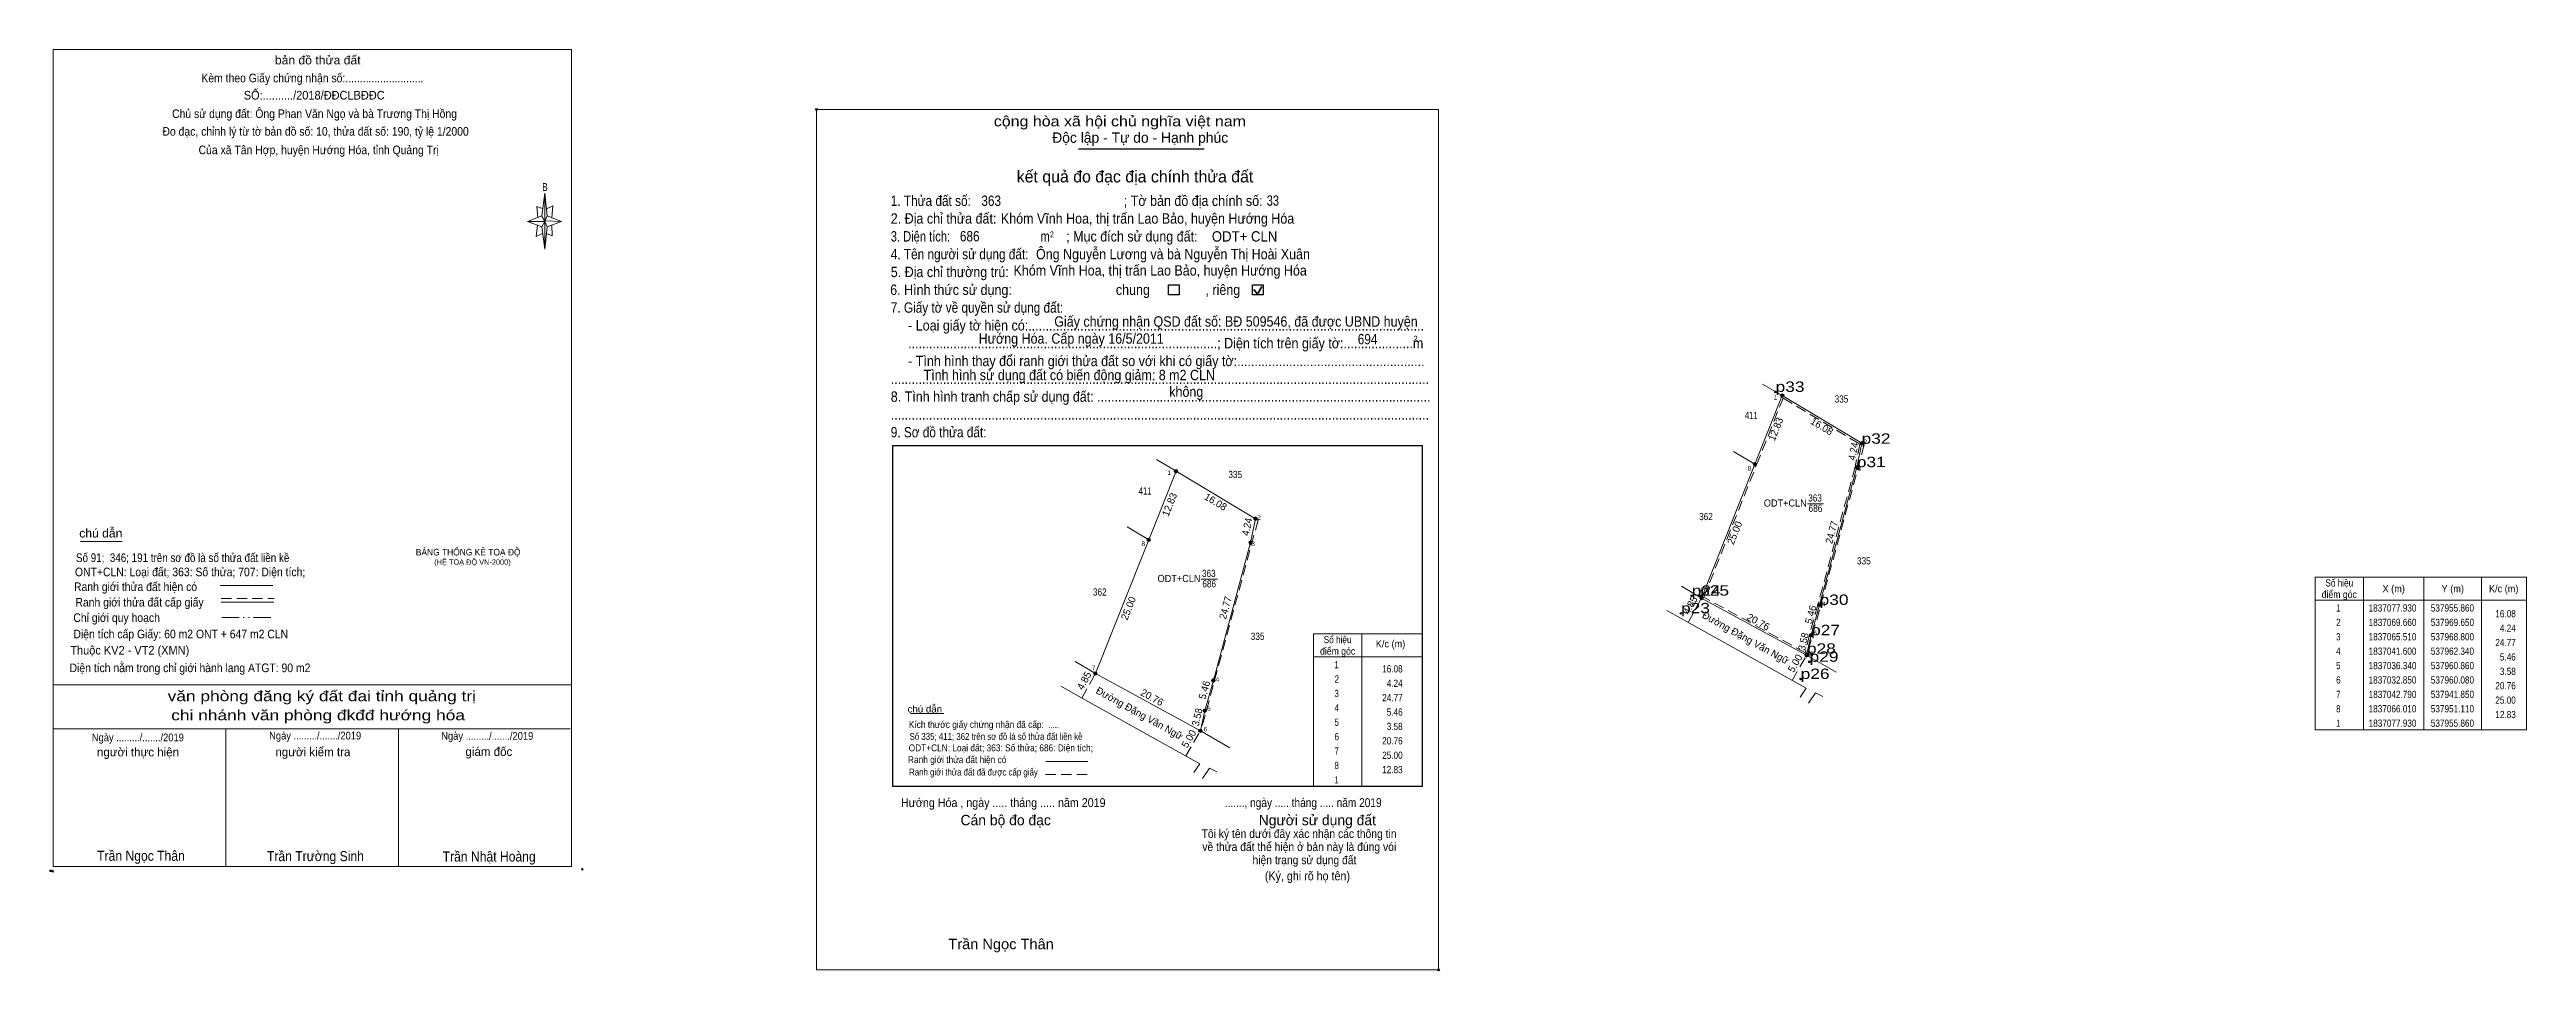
# Model space of a CAD drawing. Header units: metres. Extents: x 536124 to 552141, y 1836603 to 1839668.
# Drawn here: x 537655 to 538085.1, y 1836978 to 1837138 of the extents above; entities outside this region: 2.
import ezdxf
from ezdxf.enums import TextEntityAlignment as Align

# ---------------------------------------------------------------- set-up
doc = ezdxf.new("R2010")
doc.units = ezdxf.units.M
doc.header["$LTSCALE"] = 0.6
doc.header["$PDMODE"] = 32
doc.header["$PDSIZE"] = 0.3
doc.linetypes.add('DASH_DOUBLE_DOT', pattern=[9.2, 5, -1.2, 0.3, -1.2, 0.3, -1.2])
doc.linetypes.add('MEDIUM_DASHED', pattern=[4.5, 3, -1.5])
for name, color, linetype, lineweight in [('1', 7, 'Continuous', 13), ('10', 7, 'Continuous', 13), ('17', 7, 'Continuous', 13), ('2', 7, 'Continuous', 25), ('5', 7, 'Continuous', 13), ('6', 7, 'Continuous', 13), ('63', 7, 'Continuous', 13)]:
    doc.layers.add(name, color=color, linetype=linetype, lineweight=lineweight)
doc.layers.add('12', color=7, linetype='Continuous')
doc.layers.add('7', color=7, linetype='Continuous')

msp = doc.modelspace()

# ---------------------------------------------------------------- hatches: boundary and pattern name
at = {"layer": '10'}
for points in [[(537850.91, 1837064.83, 1), (537850.31, 1837064.83, 1)], [(537864.7, 1837056.56, 1), (537864.1, 1837056.56, 1)], [(537846.16, 1837052.91, 1), (537845.56, 1837052.91, 1)], [(537863.85, 1837052.41, 1), (537863.25, 1837052.41, 1)], [(537836.9, 1837029.69, 1), (537836.3, 1837029.69, 1)], [(537857.39, 1837028.5, 1), (537856.79, 1837028.5, 1)], [(537855.13, 1837019.75, 1), (537854.53, 1837019.75, 1)], [(537855.91, 1837023.24, 1), (537855.31, 1837023.24, 1)]]:
    msp.add_hatch(color=256, dxfattribs=at).paths.add_polyline_path(points)
at = {"layer": '63'}
for points in [[(537956.16, 1837077.93, 1), (537955.56, 1837077.93, 1)], [(537969.95, 1837069.66, 1), (537969.35, 1837069.66, 1)], [(537951.41, 1837066.01, 1), (537950.81, 1837066.01, 1)], [(537969.1, 1837065.51, 1), (537968.5, 1837065.51, 1)], [(537942.15, 1837042.79, 1), (537941.55, 1837042.79, 1)], [(537962.64, 1837041.6, 1), (537962.04, 1837041.6, 1)], [(537961.16, 1837036.34, 1), (537960.56, 1837036.34, 1)], [(537960.38, 1837032.85, 1), (537959.78, 1837032.85, 1)]]:
    msp.add_hatch(color=256, dxfattribs=at).paths.add_polyline_path(points)

# ---------------------------------------------------------------- linework, layer by layer
at = {"layer": '1'}
msp.add_line((537947.37, 1837068.24), (537951.11, 1837066.01), dxfattribs=at)
msp.add_lwpolyline([(537955.86, 1837077.93), (537969.65, 1837069.66), (537968.8, 1837065.51), (537962.34, 1837041.6), (537960.86, 1837036.34), (537960.08, 1837032.85), (537941.85, 1837042.79), (537951.11, 1837066.01)], close=True, dxfattribs=at)
at = {"layer": '10'}
for p, q in [((537952.44, 1837079.93), (537955.86, 1837077.93)), ((537847.19, 1837066.83), (537850.61, 1837064.83)), ((537960.22, 1837059.15), (537963.04, 1837059.15)), ((537842.12, 1837055.14), (537845.86, 1837052.91)), ((537854.97, 1837046.05), (537857.79, 1837046.05)), ((537938.35, 1837044.87), (537941.85, 1837042.79)), ((537941.85, 1837042.79), (537960.08, 1837032.85)), ((537935.83, 1837040.6), (537940.78, 1837037.83)), ((537940.78, 1837037.83), (537960.01, 1837027.13)), ((537960.08, 1837032.85), (537960.86, 1837036.34)), ((537960.08, 1837032.85), (537965.19, 1837029.89)), ((537833.1, 1837031.77), (537836.6, 1837029.69)), ((537836.6, 1837029.69), (537854.83, 1837019.75)), ((537830.58, 1837027.5), (537835.53, 1837024.73)), ((537835.53, 1837024.73), (537854.76, 1837014.03)), ((537958.96, 1837025.58), (537960.01, 1837027.13)), ((537960.44, 1837024.56), (537961.65, 1837026.33)), ((537961.65, 1837026.33), (537962.92, 1837025.72)), ((537854.83, 1837019.75), (537855.61, 1837023.24)), ((537854.83, 1837019.75), (537859.94, 1837016.79)), ((537853.71, 1837012.48), (537854.76, 1837014.03)), ((537855.19, 1837011.46), (537856.4, 1837013.23)), ((537856.4, 1837013.23), (537857.67, 1837012.62))]:
    msp.add_line(p, q, dxfattribs=at)
at = {"layer": '10', "linetype": 'MEDIUM_DASHED'}
for p, q in [((537939.53, 1837038.53), (537941.85, 1837042.79)), ((537957.56, 1837028.49), (537960.08, 1837032.85)), ((537834.28, 1837025.43), (537836.6, 1837029.69)), ((537852.31, 1837015.39), (537854.83, 1837019.75))]:
    msp.add_line(p, q, dxfattribs=at)
at = {"layer": '10'}
for points in [[(537941.85, 1837042.79), (537951.11, 1837066.01), (537955.86, 1837077.93), (537969.65, 1837069.66), (537968.8, 1837065.51), (537962.34, 1837041.6), (537960.86, 1837036.34)], [(537836.6, 1837029.69), (537845.86, 1837052.91), (537850.61, 1837064.83), (537864.4, 1837056.56), (537863.55, 1837052.41), (537857.09, 1837028.5), (537855.61, 1837023.24)]]:
    msp.add_lwpolyline(points, dxfattribs=at)
at = {"layer": '10', "linetype": 'MEDIUM_DASHED'}
for points in [[(537969.65, 1837069.66), (537970.1, 1837069.39), (537960.15, 1837032.81)], [(537864.4, 1837056.56), (537864.85, 1837056.29), (537854.9, 1837019.71)]]:
    msp.add_lwpolyline(points, dxfattribs=at)
at = {"layer": '10'}
msp.add_lwpolyline([(537850.61, 1837064.83), (537864.4, 1837056.56), (537863.55, 1837052.41), (537857.09, 1837028.5), (537855.61, 1837023.24), (537854.83, 1837019.75), (537836.6, 1837029.69), (537845.86, 1837052.91)], close=True, dxfattribs=at)
for centre in [(537850.61, 1837064.83), (537864.4, 1837056.56), (537845.86, 1837052.91), (537863.55, 1837052.41), (537836.6, 1837029.69), (537857.09, 1837028.5), (537854.83, 1837019.75), (537855.61, 1837023.24)]:
    msp.add_circle(centre, 0.3, dxfattribs=at)
at = {"layer": '17'}
for p, q in [((537660.38, 1837052.62), (537667.62, 1837052.62)), ((537804.53, 1837022.74), (537810.32, 1837022.74))]:
    msp.add_line(p, q, dxfattribs=at)
at = {"layer": '2'}
for p, q in [((537833.66, 1837120.77), (537855.5, 1837120.77)), ((537801.42, 1837069.26), (537893.36, 1837069.26)), ((537893.36, 1837069.26), (537893.36, 1837010.07))]:
    msp.add_line(p, q, dxfattribs=at)
at = {"layer": '2', "lineweight": 35}
for p, q in [((537864.74, 1837095.56), (537865.49, 1837096.9)), ((537864.13, 1837096.36), (537864.74, 1837095.56))]:
    msp.add_line(p, q, dxfattribs=at)
at = {"layer": '2', "lineweight": 13}
msp.add_lwpolyline([(537788.17, 1837127.62), (537896.18, 1837127.62), (537896.18, 1836978.24), (537788.17, 1836978.24)], close=True, dxfattribs=at)
at = {"layer": '2'}
for points in [[(537849.29, 1837097.15), (537851.15, 1837097.15), (537851.15, 1837095.42), (537849.29, 1837095.42)], [(537863.88, 1837097.15), (537865.74, 1837097.15), (537865.74, 1837095.42), (537863.88, 1837095.42)]]:
    msp.add_lwpolyline(points, close=True, dxfattribs=at)
msp.add_lwpolyline([(537893.36, 1837010.07), (537801.42, 1837010.07), (537801.42, 1837069.26)], dxfattribs=at)
for p in [(537788.17, 1837127.62), (537896.18, 1836978.24)]:
    msp.add_point(p, dxfattribs=at)
at = {"layer": '5'}
for p, q in [((537740.52, 1837109.15), (537741.02, 1837113.05)), ((537740.52, 1837107.25), (537738.02, 1837108.15)), ((537741.42, 1837107.25), (537741.02, 1837103.35)), ((537742.32, 1837105.65), (537741.32, 1837106.05)), ((537741.42, 1837109.15), (537743.92, 1837108.15)), ((537742.22, 1837107.55), (537742.32, 1837105.65)), ((537655.64, 1837027.71), (537745.64, 1837027.71)), ((537655.64, 1837020.11), (537745.44, 1837020.11)), ((537655.64, 1837020.11), (537745.44, 1837020.11)), ((537655.64, 1837020.11), (537745.44, 1837020.11)), ((537685.64, 1836996.21), (537685.64, 1837020.11)), ((537715.64, 1836996.21), (537715.64, 1837020.11))]:
    msp.add_line(p, q, dxfattribs=at)
for points in [[(537655.64, 1837138.01), (537745.64, 1837138.01), (537745.64, 1836996.21), (537655.64, 1836996.21)], [(537741.02, 1837113.05), (537741.42, 1837109.15), (537741.02, 1837108.15)], [(537741.02, 1837108.15), (537738.02, 1837108.15), (537740.52, 1837109.15), (537741.42, 1837107.25), (537743.92, 1837108.15), (537741.02, 1837108.25)], [(537741.02, 1837108.15), (537741.02, 1837103.35), (537740.52, 1837107.25)]]:
    msp.add_lwpolyline(points, close=True, dxfattribs=at)
for points in [[(537740.72, 1837110.35), (537739.62, 1837110.75), (537739.82, 1837108.85)], [(537741.32, 1837110.35), (537742.42, 1837110.85), (537742.22, 1837108.85)], [(537741.02, 1837108.15), (537740.52, 1837109.15), (537738.02, 1837108.15)], [(537739.72, 1837107.55), (537739.52, 1837105.55), (537740.62, 1837106.05)], [(537741.02, 1837108.15), (537741.42, 1837107.25), (537743.92, 1837108.15)], [(537745.64, 1836996.21), (537655.64, 1836996.21), (537655.64, 1837020.11)]]:
    msp.add_lwpolyline(points, dxfattribs=at)
for p in [(537655.18, 1836995.44), (537655.58, 1836995.37)]:
    msp.add_point(p, dxfattribs=at)
at = {"layer": '6'}
for p, q in [((537684.68, 1837044.99), (537693.82, 1837044.99)), ((537684.82, 1837042.06), (537693.96, 1837042.06)), ((537827.98, 1837014.42), (537835.28, 1837014.42))]:
    msp.add_line(p, q, dxfattribs=at)
at = {"layer": '6', "linetype": 'MEDIUM_DASHED'}
for p, q in [((537684.82, 1837042.68), (537694.02, 1837042.68)), ((537827.96, 1837012.17), (537835.32, 1837012.17))]:
    msp.add_line(p, q, dxfattribs=at)
at = {"layer": '6'}
msp.add_point((537747.54, 1836995.71), dxfattribs=at)
at = {"layer": '63'}
for p, q in [((538056.76, 1837046.41), (538056.76, 1837019.91)), ((538067.26, 1837046.41), (538067.26, 1837019.91)), ((538077.26, 1837046.41), (538077.26, 1837019.91)), ((538048.36, 1837042.41), (538085.06, 1837042.41)), ((537882.86, 1837036.57), (537882.86, 1837010.07)), ((537893.36, 1837036.57), (537893.36, 1837010.07)), ((537874.46, 1837032.57), (537893.36, 1837032.57))]:
    msp.add_line(p, q, dxfattribs=at)
at = {"layer": '63', "linetype": 'DASH_DOUBLE_DOT'}
msp.add_line((537684.94, 1837039.43), (537694.14, 1837039.43), dxfattribs=at)
at = {"layer": '63', "linetype": 'MEDIUM_DASHED'}
msp.add_lwpolyline([(537956.01, 1837077.49), (537969.31, 1837069.51), (537968.51, 1837065.58), (537962.05, 1837041.68), (537960.57, 1837036.41), (537959.87, 1837033.3), (537942.23, 1837042.93), (537951.39, 1837065.9)], close=True, dxfattribs=at)
at = {"layer": '63'}
msp.add_lwpolyline([(538048.36, 1837046.41), (538085.06, 1837046.41), (538085.06, 1837019.91), (538048.36, 1837019.91)], close=True, dxfattribs=at)
msp.add_lwpolyline([(537893.36, 1837010.07), (537874.46, 1837010.07), (537874.46, 1837036.57), (537893.36, 1837036.57)], dxfattribs=at)
for centre in [(537955.86, 1837077.93), (537969.65, 1837069.66), (537951.11, 1837066.01), (537968.8, 1837065.51), (537941.85, 1837042.79), (537962.34, 1837041.6), (537960.86, 1837036.34), (537960.08, 1837032.85)]:
    msp.add_circle(centre, 0.3, dxfattribs=at)
at = {"layer": '7'}
for p in [(552130.37, 1839666.12), (537954.7, 1837078.58), (537969.63, 1837069.58), (537968.8, 1837065.51), (537940.14, 1837043.19), (537941.6, 1837043.2), (537962.34, 1837041.6), (537938.28, 1837040.14), (537960.14, 1837033.13), (537960.86, 1837036.34), (537959.05, 1837028.74), (537960.6, 1837031.72)]:
    msp.add_point(p, dxfattribs=at)

# ---------------------------------------------------------------- texts
at = {"layer": '1'}
for s, width, p in [('ODT+CLN', 0.95, (537956.38, 1837058.66)), ('363', 0.85, (537961.545, 1837059.54)), ('686', 0.85, (537961.615, 1837057.74))]:
    msp.add_text(s, height=1.25, dxfattribs=dict(at, width=width)).set_placement(p, align=Align.CENTER)
for s, height, width, p in [('BẢNG THỐNG KÊ TOẠ ĐỘ ', 1.15, 0.95, (537718.62, 1837050.18)), ('(HỆ TOẠ ĐỘ VN-2000)', 0.93, 0.9, (537721.82, 1837048.56))]:
    msp.add_text(s, height=height, dxfattribs=dict(at, width=width)).set_placement(p)
at = {"layer": '10'}
for s, width, p in [('335', 0.85, (537966.135, 1837076.72)), ('411', 0.8, (537950.48, 1837073.86)), ('335', 0.85, (537860.885, 1837063.62)), ('411', 0.8, (537845.23, 1837060.76)), ('362', 0.85, (537942.615, 1837056.31)), ('335', 0.85, (537970.025, 1837048.62)), ('ODT+CLN', 0.95, (537851.13, 1837045.56)), ('363', 0.85, (537856.295, 1837046.44)), ('686', 0.85, (537856.365, 1837044.64)), ('362', 0.85, (537837.365, 1837043.21)), ('335', 0.85, (537864.775, 1837035.52))]:
    msp.add_text(s, height=1.25, dxfattribs=dict(at, width=width)).set_placement(p, align=Align.CENTER)
for s, width, p in [(' 1', 0.9, (537849.72, 1837064.15)), (' 2', 0.9, (537865.34, 1837056.41)), (' 8', 0.95, (537845.22, 1837051.81)), (' 3', 0.95, (537864.31, 1837051.81)), (' 7', 0.9, (537836.6, 1837030.26)), (' 4', 0.95, (537858.1, 1837028.24)), (' 5', 0.9, (537856.63, 1837023.21)), (' 6', 0.9, (537856, 1837019.62))]:
    msp.add_text(s, height=0.8, dxfattribs=dict(at, width=width)).set_placement(p, align=Align.RIGHT)
for s, rotation, p in [('12.83', 68.273, (537850.0526, 1837058.7886)), ('16.08', 329.048, (537857.1586, 1837058.9554)), ('25.00', 68.258, (537842.9151, 1837040.7785)), ('4.85', 61.427, (537940.4529, 1837041.2411)), ('Đường Đặng Văn Ngữ', 330.907, (537949.1961, 1837035.3352)), ('5.00', 59.973, (537958.6256, 1837031.1422)), ('4.85', 61.427, (537835.2029, 1837028.1411)), ('5.46', 74.285, (537856.1365, 1837026.6557)), ('Đường Đặng Văn Ngữ', 330.907, (537843.9461, 1837022.2352)), ('20.76', 331.398, (537846.1458, 1837024.9917)), ('5.00', 59.973, (537853.3756, 1837018.0422))]:
    msp.add_text(s, height=1.25, rotation=rotation, dxfattribs=at).set_placement(p, align=Align.CENTER)
at = {"layer": '10', "width": 0.95}
for s, rotation, p in [('4.24', 78.425, (537863.5471, 1837055.0296)), ('24.77', 74.881, (537859.7912, 1837040.942)), ('3.58', 77.402, (537854.8816, 1837021.9837))]:
    msp.add_text(s, height=1.25, rotation=rotation, dxfattribs=at).set_placement(p, align=Align.CENTER)
at = {"layer": '12'}
for s, width, p in [('Base:p1', 1.2, (552130.37, 1839666.12)), ('p33', 1.25, (537954.7, 1837078.58)), ('p32', 1.25, (537969.63, 1837069.58)), ('p31', 1.25, (537968.8, 1837065.51)), ('p23', 1.25, (537938.28, 1837040.14)), ('p24', 1.25, (537940.14, 1837043.19)), ('p25', 1.25, (537941.6, 1837043.2)), ('p30', 1.25, (537962.34, 1837041.6)), ('p27', 1.25, (537960.86, 1837036.34)), ('p28', 1.25, (537960.14, 1837033.13)), ('p29', 1.25, (537960.6, 1837031.72)), ('p26', 1.25, (537959.05, 1837028.74))]:
    msp.add_text(s, height=1.8, dxfattribs=dict(at, width=width)).set_placement(p)
at = {"layer": '2'}
for s, height, width, p in [('cộng hòa xã hội chủ nghĩa việt nam', 1.803, 1.15, (537818.97, 1837124.67)), ('2. Địa chỉ thửa đất:', 1.803, 0.9, (537801.08, 1837107.78)), ('1. Thửa đất số:', 1.803, 0.85, (537801.08, 1837110.86)), ('363', 1.8, 0.85, (537816.81, 1837110.86)), ('Khóm Vĩnh Hoa, thị trấn Lao Bảo, huyện Hướng Hóa', 1.8, 0.9, (537820.2, 1837107.78)), ('; Tờ bản đồ địa chính số:', 1.803, 0.9, (537841.54, 1837110.86)), ('33', 1.8, 0.8, (537866.35, 1837110.89)), ('3. Diện tích:', 1.803, 0.8, (537801.08, 1837104.68)), ('686', 1.8, 0.85, (537813.08, 1837104.7)), ('m', 1.803, 0.8, (537827.08, 1837104.68)), ('2', 1.03, 0.8, (537828.7, 1837105.4)), ('; Mục đích sử dụng đất:', 1.803, 0.9, (537831.54, 1837104.68)), ('ODT+ CLN', 1.8, 0.95, (537856.82, 1837104.67)), ('4. Tên người sử dụng đất:', 1.803, 0.85, (537801.08, 1837101.6)), ('Ông Nguyễn Lương và bà Nguyễn Thị Hoài Xuân', 1.8, 0.9, (537826.3, 1837101.6)), ('6. Hình thức sử dụng:', 1.803, 0.9, (537800.98, 1837095.41)), ('5. Địa chỉ thường trú:', 1.803, 0.9, (537801.08, 1837098.5)), ('Khóm Vĩnh Hoa, thị trấn Lao Bảo, huyện Hướng Hóa', 1.8, 0.9, (537822.39, 1837098.77)), ('chung                , riêng', 1.803, 0.9, (537840.16, 1837095.41)), ('7. Giấy tờ về quyền sử dụng đất:', 1.803, 0.85, (537801.08, 1837092.32)), ('     - Loại giấy tờ hiện có:..................................................................................................................', 1.803, 0.9, (537801.08, 1837089.23)), ('Hướng Hóa. Cấp ngày 16/5/2011', 1.8, 0.9, (537816.34, 1837086.94)), ('Giấy chứng nhận QSD đất số: BĐ 509546, đã được UBND huyện', 1.8, 0.9, (537829.47, 1837089.9)), ('694', 1.8, 0.85, (537882.16, 1837086.84)), ('2', 1.03, 0.8, (537891.85, 1837087.28)), ('     - Tình hình thay đổi ranh giới thửa đất so với khi có giấy tờ:......................................................', 1.803, 0.9, (537801.08, 1837083.05)), ('     .........................................................................................; Diện tích trên giấy tờ:....................m', 1.803, 0.9, (537801.08, 1837086.14)), ('...........................................................................................................................................................', 1.803, 0.9, (537801.08, 1837079.96)), ('Tình hình sử dụng đất có biến động giảm: 8 m2 CLN', 1.8, 0.9, (537806.78, 1837080.61)), ('không', 1.803, 0.9, (537849.43, 1837077.72)), ('8. Tình hình tranh chấp sử dụng đất: ................................................................................................', 1.803, 0.9, (537801.08, 1837076.86)), ('9. Sơ đồ thửa đất:', 1.803, 0.85, (537801.08, 1837070.68)), ('...........................................................................................................................................................', 1.803, 0.9, (537801.08, 1837073.78)), ('Hướng Hóa , ngày ..... tháng ..... năm 2019', 1.544, 0.9, (537802.85, 1837006.5)), ('......., ngày ..... tháng ..... năm 2019', 1.544, 0.85, (537859.08, 1837006.5)), ('(Ký, ghi rõ họ tên)', 1.545, 0.9, (537866.03, 1836993.78)), ('Trần Ngọc Thân', 1.804, 1.05, (537811.08, 1836981.82))]:
    msp.add_text(s, height=height, dxfattribs=dict(at, width=width)).set_placement(p)
for s, p in [('Độc lập - Tự do - Hạnh phúc', (537829.1, 1837121.82)), ('Cán bộ đo đạc', (537813.19, 1837003.34)), ('Người sử dụng đất', (537864.96, 1837003.34))]:
    msp.add_text(s, height=1.803, dxfattribs=at).set_placement(p)
for s, height, p in [('kết quả đo đạc địa chính thửa đất', 2.061, (537843.485, 1837114.94)), ('.', 0.5152, (537896.1749, 1836977.96))]:
    msp.add_text(s, height=height, dxfattribs=at).set_placement(p, align=Align.CENTER)
for s, height, width, p in [('.....', 1, 0.95, (537829.375, 1837020.22)), ('Tôi ký tên dưới đây xác nhận các thông tin', 1.489, 0.9, (537871.965, 1837001.14)), ('về thửa đất thể hiện ở bản này là đúng vói', 1.489, 0.9, (537872, 1836998.86)), ('hiện trạng sử dụng đất', 1.489, 0.9, (537872.9, 1836996.58))]:
    msp.add_text(s, height=height, dxfattribs=dict(at, width=width)).set_placement(p, align=Align.CENTER)
at = {"layer": '5'}
for s, height, width, p in [('bản đồ thửa đất', 1.5, 1.05, (537701.59, 1837135.43)), ('Kèm theo Giấy chứng nhận số:...........................', 1.5, 0.9, (537700.66, 1837132.32)), ('SỐ:........../2018/ĐĐCLBĐĐC', 1.5, 0.95, (537700.98, 1837129.33)), ('Chủ sử dụng đất: Ông Phan Văn Ngọ và bà Trương Thị Hồng', 1.5, 0.9, (537701.035, 1837126.12)), ('Đo đạc, chỉnh lý từ tờ bản đồ số: 10, thửa đất số: 190, tỷ lệ 1/2000 ', 1.5, 0.9, (537701.47, 1837123.05)), ('Của xã Tân Hợp, huyện Hướng Hóa, tỉnh Quảng Trị', 1.5, 0.9, (537701.76, 1837119.84)), ('B', 1.378, 0.75, (537741.055, 1837113.45)), ('văn phòng đăng ký đất đai tỉnh quảng trị', 1.8, 1.25, (537702.3, 1837024.88)), ('chi nhánh văn phòng đkđđ hướng hóa', 1.8, 1.25, (537701.655, 1837021.56)), ('Ngày ........./......./2019', 1.35, 0.9, (537701.145, 1837018.23)), ('Ngày ........./......./2019', 1.35, 0.9, (537731.025, 1837018.18)), ('Ngày ........./......./2019', 1.35, 0.9, (537670.365, 1837017.91)), ('Trần Ngọc Thân', 1.75, 0.9, (537670.905, 1836997.17)), ('Trần Trường Sinh', 1.75, 0.9, (537701.19, 1836997.11)), ('Trần Nhật Hoàng', 1.75, 0.9, (537731.355, 1836997.04))]:
    msp.add_text(s, height=height, dxfattribs=dict(at, width=width)).set_placement(p, align=Align.CENTER)
for s, p in [('người thực hiện', (537670.39, 1837015.3)), ('người kiểm tra', (537700.755, 1837015.32)), ('giám đốc', (537731.305, 1837015.38))]:
    msp.add_text(s, height=1.5, dxfattribs=at).set_placement(p, align=Align.CENTER)
at = {"layer": '6'}
for s, height, width, p in [('chú dẫn', 1.5, 1.05, (537660.18, 1837053.3)), ('Số 91;  346; 191 trên sơ đồ là số thửa đất liền kề', 1.5, 0.85, (537659.62, 1837049.04)), ('Ranh giới thửa đất hiện có ', 1.5, 0.9, (537659.28, 1837044)), ('ONT+CLN: Loại đất; 363: Số thửa; 707: Diện tích;', 1.5, 0.9, (537659.44, 1837046.57)), ('Ranh giới thửa đất cấp giấy', 1.5, 0.9, (537659.52, 1837041.31)), ('Chỉ giới quy hoạch', 1.5, 0.9, (537659.16, 1837038.63)), ('Diện tích cấp Giấy: 60 m2 ONT + 647 m2 CLN', 1.5, 0.9, (537659.18, 1837035.79)), ('Thuộc KV2 - VT2 (XMN)', 1.5, 0.95, (537658.64, 1837032.98)), ('Diện tích nằm trong chỉ giới hành lang ATGT: 90 m2', 1.5, 0.9, (537658.5, 1837029.92)), ('chú dẫn', 1.2, 1.05, (537804, 1837022.92)), ('Kích thước giấy chứng nhận đã cấp:', 1.2, 0.9, (537804.22, 1837020.24)), ('Số 335; 411; 362 trên sơ đồ là số thửa đất liền kề', 1.2, 0.85, (537804.34, 1837018.16)), ('Ranh giới thửa đất hiện có ', 1.2, 0.9, (537804.07, 1837014.13)), ('ODT+CLN: Loại đất; 363: Số thửa; 686: Diện tích;', 1.2, 0.9, (537804.19, 1837016.18)), ('Ranh giới thửa đất đã được cấp giấy', 1.2, 0.85, (537804.26, 1837011.98))]:
    msp.add_text(s, height=height, dxfattribs=dict(at, width=width)).set_placement(p)
at = {"layer": '63'}
for s, height, width, p in [(' 1', 0.8, 0.9, (537954.97, 1837077.25)), (' 2', 0.8, 0.9, (537970.59, 1837069.51)), (' 8', 0.8, 0.95, (537950.47, 1837064.91)), (' 3', 0.8, 0.95, (537969.56, 1837064.91)), (' 7', 0.8, 0.9, (537941.85, 1837043.36)), (' 4', 0.8, 0.95, (537963.35, 1837041.34)), (' 5', 0.8, 0.9, (537961.88, 1837036.31)), ('16.08', 1.25, 0.85, (538083.21, 1837039.44)), ('4.24', 1.25, 0.85, (538083.21, 1837036.94)), (' 6', 0.8, 0.9, (537961.25, 1837032.72)), ('24.77', 1.25, 0.85, (538083.21, 1837034.44)), ('5.46', 1.25, 0.85, (538083.21, 1837031.94)), ('16.08', 1.25, 0.85, (537889.95, 1837029.87)), ('4.24', 1.25, 0.85, (537889.95, 1837027.37)), ('20.76', 1.25, 0.85, (538083.21, 1837026.94)), ('3.58', 1.25, 0.85, (538083.21, 1837029.44)), ('24.77', 1.25, 0.85, (537889.95, 1837024.87)), ('25.00', 1.25, 0.85, (538083.21, 1837024.44)), ('3.58', 1.25, 0.85, (537889.95, 1837019.87)), ('5.46', 1.25, 0.85, (537889.95, 1837022.37)), ('12.83', 1.25, 0.85, (538083.21, 1837021.94)), ('20.76', 1.25, 0.85, (537889.95, 1837017.37)), ('25.00', 1.25, 0.85, (537889.95, 1837014.87)), ('12.83', 1.25, 0.85, (537889.95, 1837012.37))]:
    msp.add_text(s, height=height, dxfattribs=dict(at, width=width)).set_placement(p, align=Align.RIGHT)
for s, rotation, p in [('12.83', 68.273, (537955.3026, 1837071.8886)), ('16.08', 329.048, (537962.4086, 1837072.0554)), ('25.00', 68.258, (537948.1651, 1837053.8785)), ('5.46', 74.285, (537961.3865, 1837039.7557)), ('20.76', 331.398, (537951.3958, 1837038.0917))]:
    msp.add_text(s, height=1.25, rotation=rotation, dxfattribs=at).set_placement(p, align=Align.CENTER)
at = {"layer": '63', "width": 0.95}
for s, rotation, p in [('4.24', 78.425, (537968.7971, 1837068.1296)), ('24.77', 74.881, (537965.0412, 1837054.042)), ('3.58', 77.402, (537960.1316, 1837035.0837))]:
    msp.add_text(s, height=1.25, rotation=rotation, dxfattribs=at).set_placement(p, align=Align.CENTER)
at = {"layer": '63'}
for s, width, p in [('Số hiệu', 0.85, (538052.56, 1837044.79)), ('điểm góc', 0.9, (538052.56, 1837042.79)), (' 1', 0.75, (538052.21, 1837040.44)), ('1837077.930', 0.85, (538061.81, 1837040.44)), ('X (m)', 0.95, (538062.01, 1837043.79)), ('537955.860', 0.85, (538072.21, 1837040.44)), ('Y (m)', 0.95, (538072.265, 1837043.79)), ('K/c (m)', 0.95, (538081.105, 1837043.79)), (' 3', 0.8, (538052.205, 1837035.44)), (' 2', 0.85, (538052.215, 1837037.94)), ('1837069.660', 0.85, (538061.81, 1837037.94)), ('1837065.510', 0.85, (538061.81, 1837035.44)), ('537969.650', 0.85, (538072.21, 1837037.94)), ('537968.800', 0.85, (538072.21, 1837035.44)), ('điểm góc', 0.9, (537878.66, 1837032.95)), ('Số hiệu', 0.85, (537878.66, 1837034.95)), ('K/c (m)', 0.95, (537887.845, 1837034.22)), (' 4', 0.85, (538052.21, 1837032.94)), ('1837041.600', 0.85, (538061.81, 1837032.94)), ('537962.340', 0.85, (538072.21, 1837032.94)), (' 2', 0.85, (537878.315, 1837028.1)), (' 1', 0.75, (537878.31, 1837030.6)), (' 5', 0.8, (538052.215, 1837030.44)), (' 6', 0.85, (538052.215, 1837027.94)), ('1837036.340', 0.85, (538061.81, 1837030.44)), ('1837032.850', 0.85, (538061.81, 1837027.94)), ('537960.860', 0.85, (538072.21, 1837030.44)), ('537960.080', 0.85, (538072.21, 1837027.94)), (' 4', 0.85, (537878.31, 1837023.1)), (' 3', 0.8, (537878.305, 1837025.6)), (' 8', 0.8, (538052.215, 1837022.94)), (' 7', 0.8, (538052.215, 1837025.44)), ('1837042.790', 0.85, (538061.81, 1837025.44)), ('1837066.010', 0.85, (538061.81, 1837022.94)), ('537941.850', 0.85, (538072.21, 1837025.44)), ('537951.110', 0.85, (538072.21, 1837022.94)), (' 5', 0.8, (537878.315, 1837020.6)), (' 6', 0.85, (537878.315, 1837018.1)), (' 1', 0.75, (538052.21, 1837020.44)), ('1837077.930', 0.85, (538061.81, 1837020.44)), ('537955.860', 0.85, (538072.21, 1837020.44)), (' 7', 0.8, (537878.315, 1837015.6)), (' 8', 0.8, (537878.315, 1837013.1)), (' 1', 0.75, (537878.31, 1837010.6))]:
    msp.add_text(s, height=1.25, dxfattribs=dict(at, width=width)).set_placement(p, align=Align.CENTER)

doc.saveas('drawing.dxf')
